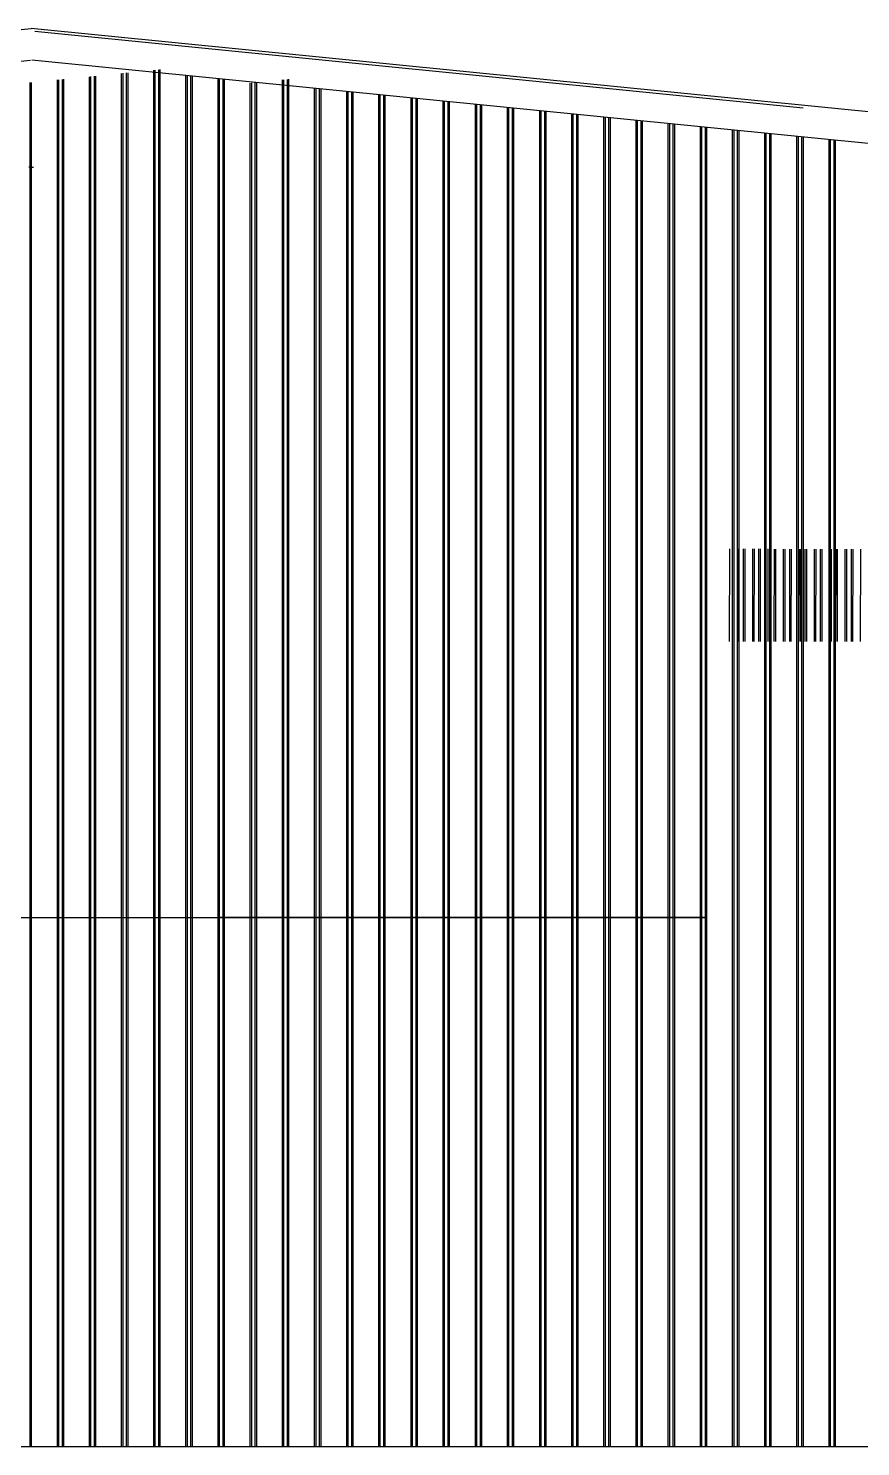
# Model space of a CAD drawing. Header units: metres. Extents: x 2267060 to 2267206, y 3909 to 3962.
# Drawn here: x 2267133.156 to 2267135.471, y 3949.241 to 3953.186 of the extents above; entities that cross this region are included whole.
import ezdxf

# ---------------------------------------------------------------- set-up
doc = ezdxf.new("R2010")
doc.units = ezdxf.units.M
doc.header["$LTSCALE"] = 3.5
doc.header["$MEASUREMENT"] = 0
doc.layers.get('0').update_dxf_attribs({"linetype": 'CONTINUOUS'})

msp = doc.modelspace()

# ---------------------------------------------------------------- linework, layer by layer
for p, q in [((2267127.03071, 3952.57347), (2267133.16419, 3953.186)), ((2267127.03071, 3952.57347), (2267133.16419, 3953.186)), ((2267139.30319, 3952.57292), (2267133.16419, 3953.186)), ((2267139.30319, 3952.57292), (2267133.16419, 3953.186)), ((2267135.31117, 3952.9636), (2267133.17407, 3953.17703)), ((2267135.31117, 3952.9636), (2267133.17407, 3953.17703)), ((2267127.17254, 3952.49973), (2267133.16222, 3953.0979)), ((2267127.17254, 3952.49973), (2267133.16222, 3953.0979)), ((2267139.15585, 3952.49973), (2267133.16617, 3953.0979)), ((2267139.15585, 3952.49973), (2267133.16617, 3953.0979)), ((2267133.32522, 3953.05164), (2267133.32522, 3949.24077)), ((2267133.32522, 3953.05164), (2267133.32522, 3949.24077)), ((2267133.32919, 3953.05204), (2267133.32919, 3949.24077)), ((2267133.32919, 3953.05204), (2267133.32919, 3949.24077)), ((2267133.33913, 3953.05303), (2267133.33913, 3949.24077)), ((2267133.33913, 3953.05303), (2267133.33913, 3949.24077)), ((2267133.34311, 3953.05343), (2267133.34311, 3949.24077)), ((2267133.34311, 3953.05343), (2267133.34311, 3949.24077)), ((2267133.41468, 3953.06058), (2267133.41468, 3949.24077)), ((2267133.41468, 3953.06058), (2267133.41468, 3949.24077)), ((2267133.41865, 3953.06097), (2267133.41865, 3949.24077)), ((2267133.41865, 3953.06097), (2267133.41865, 3949.24077)), ((2267133.42859, 3953.06197), (2267133.42859, 3949.24077)), ((2267133.42859, 3953.06197), (2267133.42859, 3949.24077)), ((2267133.43257, 3953.06236), (2267133.43257, 3949.24077)), ((2267133.43257, 3953.06236), (2267133.43257, 3949.24077)), ((2267133.50413, 3953.06951), (2267133.50413, 3949.24077)), ((2267133.50413, 3953.06951), (2267133.50413, 3949.24077)), ((2267133.50811, 3953.06991), (2267133.50811, 3949.24077)), ((2267133.50811, 3953.06991), (2267133.50811, 3949.24077)), ((2267133.51805, 3953.0709), (2267133.51805, 3949.24077)), ((2267133.51805, 3953.0709), (2267133.51805, 3949.24077)), ((2267133.52202, 3953.0713), (2267133.52202, 3949.24077)), ((2267133.52202, 3953.0713), (2267133.52202, 3949.24077)), ((2267133.59359, 3953.05522), (2267133.59359, 3949.24077)), ((2267133.59359, 3953.05522), (2267133.59359, 3949.24077)), ((2267133.59757, 3953.05482), (2267133.59757, 3949.24077)), ((2267133.59757, 3953.05482), (2267133.59757, 3949.24077)), ((2267133.60751, 3953.05383), (2267133.60751, 3949.24077)), ((2267133.60751, 3953.05383), (2267133.60751, 3949.24077)), ((2267133.61148, 3953.05343), (2267133.61148, 3949.24077)), ((2267133.61148, 3953.05343), (2267133.61148, 3949.24077)), ((2267133.68305, 3953.04628), (2267133.68305, 3949.24077)), ((2267133.68305, 3953.04628), (2267133.68305, 3949.24077)), ((2267133.16022, 3953.03517), (2267133.16022, 3949.24077)), ((2267133.16022, 3953.03517), (2267133.16022, 3949.24077)), ((2267133.1642, 3953.03556), (2267133.1642, 3949.24077)), ((2267133.1642, 3953.03556), (2267133.1642, 3949.24077)), ((2267133.23576, 3953.04271), (2267133.23576, 3949.24077)), ((2267133.23576, 3953.04271), (2267133.23576, 3949.24077)), ((2267133.23974, 3953.04311), (2267133.23974, 3949.24077)), ((2267133.23974, 3953.04311), (2267133.23974, 3949.24077)), ((2267133.24968, 3953.0441), (2267133.24968, 3949.24077)), ((2267133.24968, 3953.0441), (2267133.24968, 3949.24077)), ((2267133.25365, 3953.0445), (2267133.25365, 3949.24077)), ((2267133.25365, 3953.0445), (2267133.25365, 3949.24077)), ((2267133.68305, 3953.02484), (2267133.68305, 3949.24077)), ((2267133.68305, 3953.02484), (2267133.68305, 3949.24077)), ((2267133.68702, 3953.04589), (2267133.68702, 3949.24077)), ((2267133.68702, 3953.04589), (2267133.68702, 3949.24077)), ((2267133.68702, 3953.02524), (2267133.68702, 3949.24077)), ((2267133.68702, 3953.02524), (2267133.68702, 3949.24077)), ((2267133.69696, 3953.04489), (2267133.69696, 3949.24077)), ((2267133.69696, 3953.04489), (2267133.69696, 3949.24077)), ((2267133.69696, 3953.02623), (2267133.69696, 3949.24077)), ((2267133.69696, 3953.02623), (2267133.69696, 3949.24077)), ((2267133.70094, 3953.0445), (2267133.70094, 3949.24077)), ((2267133.70094, 3953.0445), (2267133.70094, 3949.24077)), ((2267133.70094, 3953.02663), (2267133.70094, 3949.24077)), ((2267133.70094, 3953.02663), (2267133.70094, 3949.24077)), ((2267133.77251, 3953.03378), (2267133.77251, 3949.24077)), ((2267133.77251, 3953.03378), (2267133.77251, 3949.24077)), ((2267133.77648, 3953.03417), (2267133.77648, 3949.24077)), ((2267133.77648, 3953.03417), (2267133.77648, 3949.24077)), ((2267133.78642, 3953.03517), (2267133.78642, 3949.24077)), ((2267133.78642, 3953.03517), (2267133.78642, 3949.24077)), ((2267133.7904, 3953.03556), (2267133.7904, 3949.24077)), ((2267133.7904, 3953.03556), (2267133.7904, 3949.24077)), ((2267133.86196, 3953.04271), (2267133.86196, 3949.24077)), ((2267133.86196, 3953.04271), (2267133.86196, 3949.24077)), ((2267133.86594, 3953.04311), (2267133.86594, 3949.24077)), ((2267133.86594, 3953.04311), (2267133.86594, 3949.24077)), ((2267133.87588, 3953.0441), (2267133.87588, 3949.24077)), ((2267133.87588, 3953.0441), (2267133.87588, 3949.24077)), ((2267133.87985, 3953.0445), (2267133.87985, 3949.24077)), ((2267133.87985, 3953.0445), (2267133.87985, 3949.24077)), ((2267133.95142, 3953.01948), (2267133.95142, 3949.24077)), ((2267133.95142, 3953.01948), (2267133.95142, 3949.24077)), ((2267133.9554, 3953.01908), (2267133.9554, 3949.24077)), ((2267133.9554, 3953.01908), (2267133.9554, 3949.24077)), ((2267133.96534, 3953.01809), (2267133.96534, 3949.24077)), ((2267133.96534, 3953.01809), (2267133.96534, 3949.24077)), ((2267133.96931, 3953.01769), (2267133.96931, 3949.24077)), ((2267133.96931, 3953.01769), (2267133.96931, 3949.24077)), ((2267134.04088, 3953.01055), (2267134.04088, 3949.24077)), ((2267134.04088, 3953.01055), (2267134.04088, 3949.24077)), ((2267134.04485, 3953.01015), (2267134.04485, 3949.24077)), ((2267134.04485, 3953.01015), (2267134.04485, 3949.24077)), ((2267134.05479, 3953.00916), (2267134.05479, 3949.24077)), ((2267134.05479, 3953.00916), (2267134.05479, 3949.24077)), ((2267134.05877, 3953.00876), (2267134.05877, 3949.24077)), ((2267134.05877, 3953.00876), (2267134.05877, 3949.24077)), ((2267134.50606, 3953.0445), (2267134.50606, 3953.044)), ((2267134.50606, 3953.0445), (2267134.50606, 3953.044)), ((2267134.13034, 3953.00161), (2267134.13034, 3949.24077)), ((2267134.13034, 3953.00161), (2267134.13034, 3949.24077)), ((2267134.13431, 3953.00122), (2267134.13431, 3949.24077)), ((2267134.13431, 3953.00122), (2267134.13431, 3949.24077)), ((2267134.14425, 3953.00022), (2267134.14425, 3949.24077)), ((2267134.14425, 3953.00022), (2267134.14425, 3949.24077)), ((2267134.14823, 3952.99983), (2267134.14823, 3949.24077)), ((2267134.14823, 3952.99983), (2267134.14823, 3949.24077)), ((2267134.21979, 3952.99268), (2267134.21979, 3949.24077)), ((2267134.21979, 3952.99268), (2267134.21979, 3949.24077)), ((2267134.22377, 3952.99228), (2267134.22377, 3949.24077)), ((2267134.22377, 3952.99228), (2267134.22377, 3949.24077)), ((2267134.23371, 3952.99129), (2267134.23371, 3949.24077)), ((2267134.23371, 3952.99129), (2267134.23371, 3949.24077)), ((2267134.23768, 3952.99089), (2267134.23768, 3949.24077)), ((2267134.23768, 3952.99089), (2267134.23768, 3949.24077)), ((2267134.30925, 3952.98375), (2267134.30925, 3949.24077)), ((2267134.30925, 3952.98375), (2267134.30925, 3949.24077)), ((2267134.30925, 3952.98375), (2267134.30925, 3949.24077)), ((2267134.30925, 3952.98375), (2267134.30925, 3949.24077)), ((2267134.31323, 3952.98335), (2267134.31323, 3949.24077)), ((2267134.31323, 3952.98335), (2267134.31323, 3949.24077)), ((2267134.31323, 3952.98335), (2267134.31323, 3949.24077)), ((2267134.31323, 3952.98335), (2267134.31323, 3949.24077)), ((2267134.32317, 3952.98236), (2267134.32317, 3949.24077)), ((2267134.32317, 3952.98236), (2267134.32317, 3949.24077)), ((2267134.32317, 3952.98236), (2267134.32317, 3949.24077)), ((2267134.32317, 3952.98236), (2267134.32317, 3949.24077)), ((2267134.32714, 3952.98196), (2267134.32714, 3949.24077)), ((2267134.32714, 3952.98196), (2267134.32714, 3949.24077)), ((2267134.32714, 3952.98196), (2267134.32714, 3949.24077)), ((2267134.32714, 3952.98196), (2267134.32714, 3949.24077)), ((2267134.39871, 3952.97481), (2267134.39871, 3949.24077)), ((2267134.39871, 3952.97481), (2267134.39871, 3949.24077)), ((2267134.40268, 3952.97442), (2267134.40268, 3949.24077)), ((2267134.40268, 3952.97442), (2267134.40268, 3949.24077)), ((2267134.41262, 3952.97342), (2267134.41262, 3949.24077)), ((2267134.41262, 3952.97342), (2267134.41262, 3949.24077)), ((2267134.4166, 3952.97303), (2267134.4166, 3949.24077)), ((2267134.4166, 3952.97303), (2267134.4166, 3949.24077)), ((2267134.48816, 3952.96588), (2267134.48816, 3949.24077)), ((2267134.48816, 3952.96588), (2267134.48816, 3949.24077)), ((2267134.49214, 3952.96548), (2267134.49214, 3949.24077)), ((2267134.49214, 3952.96548), (2267134.49214, 3949.24077)), ((2267134.50208, 3952.96449), (2267134.50208, 3949.24077)), ((2267134.50208, 3952.96449), (2267134.50208, 3949.24077)), ((2267134.50606, 3952.96409), (2267134.50606, 3949.24077)), ((2267134.50606, 3952.96409), (2267134.50606, 3949.24077)), ((2267134.57762, 3952.95694), (2267134.57762, 3949.24077)), ((2267134.57762, 3952.95694), (2267134.57762, 3949.24077)), ((2267134.5816, 3952.95655), (2267134.5816, 3949.24077)), ((2267134.5816, 3952.95655), (2267134.5816, 3949.24077)), ((2267134.59154, 3952.95555), (2267134.59154, 3949.24077)), ((2267134.59154, 3952.95555), (2267134.59154, 3949.24077)), ((2267134.59551, 3952.95516), (2267134.59551, 3949.24077)), ((2267134.59551, 3952.95516), (2267134.59551, 3949.24077)), ((2267134.66708, 3952.94801), (2267134.66708, 3949.24077)), ((2267134.66708, 3952.94801), (2267134.66708, 3949.24077)), ((2267134.67106, 3952.94761), (2267134.67106, 3949.24077)), ((2267134.67106, 3952.94761), (2267134.67106, 3949.24077)), ((2267134.681, 3952.94662), (2267134.681, 3949.24077)), ((2267134.681, 3952.94662), (2267134.681, 3949.24077)), ((2267134.68497, 3952.94622), (2267134.68497, 3949.24077)), ((2267134.68497, 3952.94622), (2267134.68497, 3949.24077)), ((2267134.75654, 3952.93908), (2267134.75654, 3949.24077)), ((2267134.75654, 3952.93908), (2267134.75654, 3949.24077)), ((2267134.76051, 3952.93868), (2267134.76051, 3949.24077)), ((2267134.76051, 3952.93868), (2267134.76051, 3949.24077)), ((2267134.77045, 3952.93769), (2267134.77045, 3949.24077)), ((2267134.77045, 3952.93769), (2267134.77045, 3949.24077)), ((2267134.77443, 3952.93729), (2267134.77443, 3949.24077)), ((2267134.77443, 3952.93729), (2267134.77443, 3949.24077)), ((2267134.84599, 3952.93014), (2267134.84599, 3949.24077)), ((2267134.84599, 3952.93014), (2267134.84599, 3949.24077)), ((2267134.84997, 3952.92975), (2267134.84997, 3949.24077)), ((2267134.84997, 3952.92975), (2267134.84997, 3949.24077)), ((2267134.85991, 3952.92875), (2267134.85991, 3949.24077)), ((2267134.85991, 3952.92875), (2267134.85991, 3949.24077)), ((2267134.86389, 3952.92836), (2267134.86389, 3949.24077)), ((2267134.86389, 3952.92836), (2267134.86389, 3949.24077)), ((2267134.93545, 3952.92121), (2267134.93545, 3949.24077)), ((2267134.93545, 3952.92121), (2267134.93545, 3949.24077)), ((2267134.93545, 3952.92121), (2267134.93545, 3949.24077)), ((2267134.93545, 3952.92121), (2267134.93545, 3949.24077)), ((2267134.93943, 3952.92081), (2267134.93943, 3949.24077)), ((2267134.93943, 3952.92081), (2267134.93943, 3949.24077)), ((2267134.93943, 3952.92081), (2267134.93943, 3949.24077)), ((2267134.93943, 3952.92081), (2267134.93943, 3949.24077)), ((2267134.94937, 3952.91982), (2267134.94937, 3949.24077)), ((2267134.94937, 3952.91982), (2267134.94937, 3949.24077)), ((2267134.94937, 3952.91982), (2267134.94937, 3949.24077)), ((2267134.94937, 3952.91982), (2267134.94937, 3949.24077)), ((2267134.95334, 3952.91942), (2267134.95334, 3949.24077)), ((2267134.95334, 3952.91942), (2267134.95334, 3949.24077)), ((2267134.95334, 3952.91942), (2267134.95334, 3949.24077)), ((2267134.95334, 3952.91942), (2267134.95334, 3949.24077)), ((2267135.02491, 3952.91228), (2267135.02491, 3949.24077)), ((2267135.02491, 3952.91228), (2267135.02491, 3949.24077)), ((2267135.02888, 3952.91188), (2267135.02888, 3949.24077)), ((2267135.02888, 3952.91188), (2267135.02888, 3949.24077)), ((2267135.03882, 3952.91089), (2267135.03882, 3949.24077)), ((2267135.03882, 3952.91089), (2267135.03882, 3949.24077)), ((2267135.0428, 3952.91049), (2267135.0428, 3949.24077)), ((2267135.0428, 3952.91049), (2267135.0428, 3949.24077)), ((2267135.11437, 3952.90334), (2267135.11437, 3949.24077)), ((2267135.11437, 3952.90334), (2267135.11437, 3949.24077)), ((2267135.11834, 3952.90294), (2267135.11834, 3949.24077)), ((2267135.11834, 3952.90294), (2267135.11834, 3949.24077)), ((2267135.12828, 3952.90195), (2267135.12828, 3949.24077)), ((2267135.12828, 3952.90195), (2267135.12828, 3949.24077)), ((2267135.13226, 3952.90155), (2267135.13226, 3949.24077)), ((2267135.13226, 3952.90155), (2267135.13226, 3949.24077)), ((2267135.20382, 3952.89441), (2267135.20382, 3949.24077)), ((2267135.20382, 3952.89441), (2267135.20382, 3949.24077)), ((2267135.2078, 3952.89401), (2267135.2078, 3949.24077)), ((2267135.2078, 3952.89401), (2267135.2078, 3949.24077)), ((2267135.21774, 3952.89302), (2267135.21774, 3949.24077)), ((2267135.21774, 3952.89302), (2267135.21774, 3949.24077)), ((2267135.22172, 3952.89262), (2267135.22172, 3949.24077)), ((2267135.22172, 3952.89262), (2267135.22172, 3949.24077)), ((2267135.29328, 3952.88547), (2267135.29328, 3949.24077)), ((2267135.29328, 3952.88547), (2267135.29328, 3949.24077)), ((2267135.29726, 3952.88508), (2267135.29726, 3949.24077)), ((2267135.29726, 3952.88508), (2267135.29726, 3949.24077)), ((2267135.3072, 3952.88408), (2267135.3072, 3949.24077)), ((2267135.3072, 3952.88408), (2267135.3072, 3949.24077)), ((2267135.31117, 3952.88369), (2267135.31117, 3949.24077)), ((2267135.31117, 3952.88369), (2267135.31117, 3949.24077)), ((2267135.38274, 3952.87654), (2267135.38274, 3949.24077)), ((2267135.38274, 3952.87654), (2267135.38274, 3949.24077)), ((2267135.38671, 3952.87614), (2267135.38671, 3949.24077)), ((2267135.38671, 3952.87614), (2267135.38671, 3949.24077)), ((2267135.39665, 3952.87515), (2267135.39665, 3949.24077)), ((2267135.39665, 3952.87515), (2267135.39665, 3949.24077)), ((2267135.40063, 3952.87475), (2267135.40063, 3949.24077)), ((2267135.40063, 3952.87475), (2267135.40063, 3949.24077)), ((2267135.10625, 3951.73782), (2267135.10608, 3951.48053)), ((2267135.10625, 3951.73782), (2267135.10608, 3951.48053)), ((2267135.12769, 3951.73781), (2267135.12752, 3951.48052)), ((2267135.12769, 3951.73781), (2267135.12752, 3951.48052)), ((2267135.13198, 3951.7378), (2267135.13181, 3951.48052)), ((2267135.13198, 3951.7378), (2267135.13181, 3951.48052)), ((2267135.14485, 3951.73779), (2267135.14468, 3951.48051)), ((2267135.14485, 3951.73779), (2267135.14468, 3951.48051)), ((2267135.14913, 3951.73779), (2267135.14897, 3951.48051)), ((2267135.14913, 3951.73779), (2267135.14897, 3951.48051)), ((2267135.17057, 3951.73778), (2267135.17041, 3951.48049)), ((2267135.17057, 3951.73778), (2267135.17041, 3951.48049)), ((2267135.17486, 3951.73778), (2267135.17469, 3951.48049)), ((2267135.17486, 3951.73778), (2267135.17469, 3951.48049)), ((2267135.18773, 3951.73777), (2267135.18756, 3951.48048)), ((2267135.18773, 3951.73777), (2267135.18756, 3951.48048)), ((2267135.19201, 3951.73776), (2267135.19185, 3951.48048)), ((2267135.19201, 3951.73776), (2267135.19185, 3951.48048)), ((2267135.21346, 3951.73775), (2267135.21329, 3951.48046)), ((2267135.21346, 3951.73775), (2267135.21329, 3951.48046)), ((2267135.21774, 3951.73775), (2267135.21758, 3951.48046)), ((2267135.21774, 3951.73775), (2267135.21758, 3951.48046)), ((2267135.23061, 3951.73774), (2267135.23044, 3951.48045)), ((2267135.23061, 3951.73774), (2267135.23044, 3951.48045)), ((2267135.2349, 3951.73774), (2267135.23473, 3951.48045)), ((2267135.2349, 3951.73774), (2267135.23473, 3951.48045)), ((2267135.25634, 3951.73772), (2267135.25617, 3951.48044)), ((2267135.25634, 3951.73772), (2267135.25617, 3951.48044)), ((2267135.26062, 3951.73772), (2267135.26046, 3951.48043)), ((2267135.26062, 3951.73772), (2267135.26046, 3951.48043)), ((2267135.27349, 3951.73771), (2267135.27332, 3951.48042)), ((2267135.27349, 3951.73771), (2267135.27332, 3951.48042)), ((2267135.27778, 3951.73771), (2267135.27761, 3951.48042)), ((2267135.27778, 3951.73771), (2267135.27761, 3951.48042)), ((2267135.29922, 3951.73769), (2267135.29905, 3951.48041)), ((2267135.29922, 3951.73769), (2267135.29905, 3951.48041)), ((2267135.30351, 3951.73769), (2267135.30334, 3951.4804)), ((2267135.30351, 3951.73769), (2267135.30334, 3951.4804)), ((2267135.31637, 3951.73768), (2267135.3162, 3951.4804)), ((2267135.31637, 3951.73768), (2267135.3162, 3951.4804)), ((2267135.32066, 3951.73768), (2267135.32049, 3951.48039)), ((2267135.32066, 3951.73768), (2267135.32049, 3951.48039)), ((2267135.3421, 3951.73767), (2267135.34193, 3951.48038)), ((2267135.3421, 3951.73767), (2267135.34193, 3951.48038)), ((2267135.34639, 3951.73766), (2267135.34622, 3951.48038)), ((2267135.34639, 3951.73766), (2267135.34622, 3951.48038)), ((2267135.35925, 3951.73765), (2267135.35908, 3951.48037)), ((2267135.35925, 3951.73765), (2267135.35908, 3951.48037)), ((2267135.36354, 3951.73765), (2267135.36337, 3951.48037)), ((2267135.36354, 3951.73765), (2267135.36337, 3951.48037)), ((2267135.38498, 3951.73764), (2267135.38481, 3951.48035)), ((2267135.38498, 3951.73764), (2267135.38481, 3951.48035)), ((2267135.38927, 3951.73763), (2267135.3891, 3951.48035)), ((2267135.38927, 3951.73763), (2267135.3891, 3951.48035)), ((2267135.40213, 3951.73763), (2267135.40196, 3951.48034)), ((2267135.40213, 3951.73763), (2267135.40196, 3951.48034)), ((2267135.40642, 3951.73762), (2267135.40625, 3951.48034)), ((2267135.40642, 3951.73762), (2267135.40625, 3951.48034)), ((2267135.42786, 3951.73761), (2267135.42769, 3951.48032)), ((2267135.42786, 3951.73761), (2267135.42769, 3951.48032)), ((2267135.43215, 3951.73761), (2267135.43198, 3951.48032)), ((2267135.43215, 3951.73761), (2267135.43198, 3951.48032)), ((2267135.44501, 3951.7376), (2267135.44485, 3951.48031)), ((2267135.44501, 3951.7376), (2267135.44485, 3951.48031)), ((2267135.4493, 3951.7376), (2267135.44913, 3951.48031)), ((2267135.4493, 3951.7376), (2267135.44913, 3951.48031)), ((2267135.47074, 3951.73758), (2267135.47057, 3951.4803)), ((2267135.47074, 3951.73758), (2267135.47057, 3951.4803)), ((2267130.90987, 3950.71247), (2267135.0428, 3950.71247)), ((2267135.0428, 3950.71247), (2267133.68603, 3950.71247)), ((2267135.0428, 3950.71247), (2267133.68603, 3950.71247))]:
    msp.add_line(p, q)
at = {"color": 150}
for q in [(2267133.15783, 3952.79981), (2267133.15783, 3952.79981), (2267133.17056, 3952.79981), (2267133.17056, 3952.79981)]:
    msp.add_line((2267133.16419, 3952.79981), q, dxfattribs=at)
at = {"color": 0}
msp.add_line((2267126.95324, 3949.24077), (2267139.15324, 3949.24077), dxfattribs=at)

doc.saveas('drawing.dxf')
